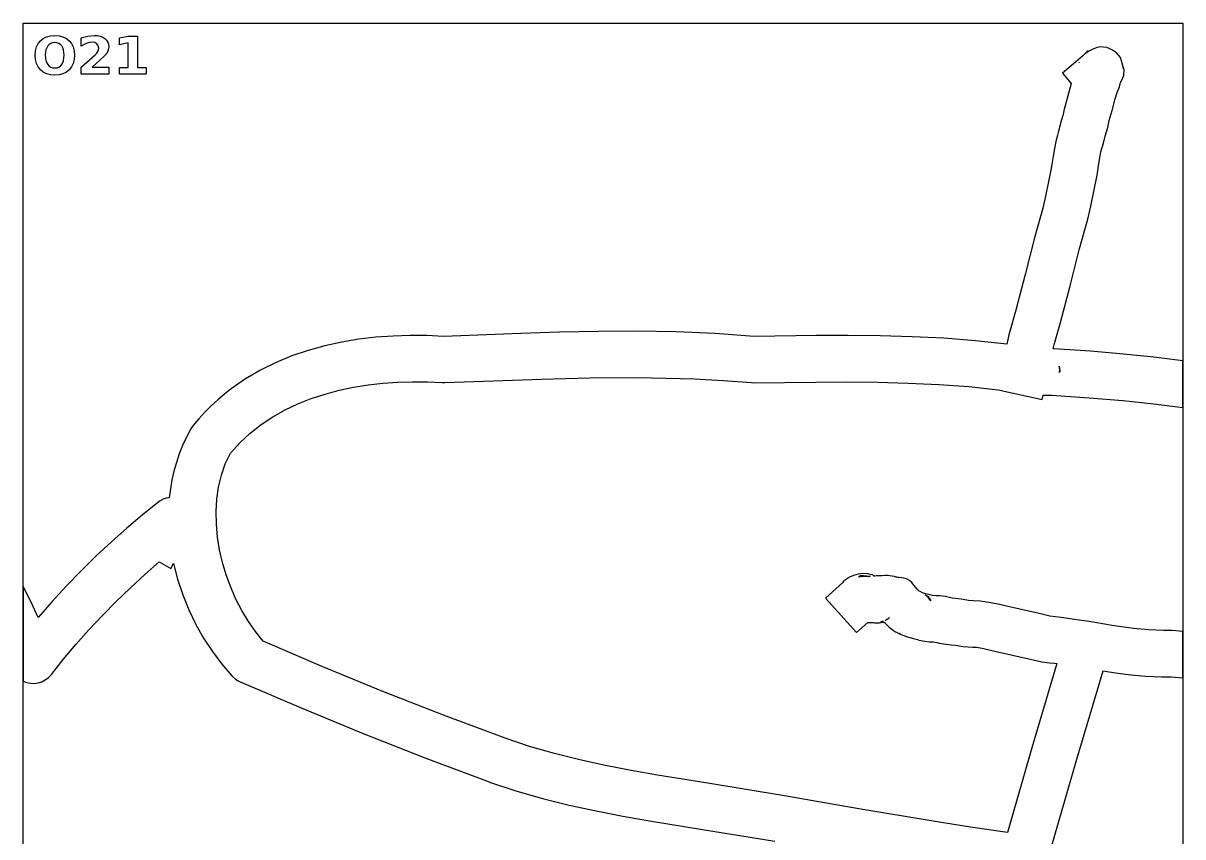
# Model space of a CAD drawing. Extents: x 1 to 512, y 1 to 4639.
# Drawn here: x 12 to 512, y 2635 to 2986 of the extents above; entities that cross this region are included whole.
import ezdxf

# ---------------------------------------------------------------- set-up
doc = ezdxf.new("R2010")
doc.units = 0

msp = doc.modelspace()

# ---------------------------------------------------------------- linework, layer by layer
at = {"layer": 'decoupage'}
for p, q in [((11.732, 2985.89), (511.732, 2985.89)), ((11.732, 2410.04), (11.732, 2985.89)), ((511.732, 2985.89), (511.732, 2410.04)), ((21.8155, 2980.03225), (23.476031, 2980.458062)), ((23.476031, 2980.458062), (25.349, 2980.6)), ((25.349, 2980.6), (27.226047, 2980.458062)), ((25.349, 2980.6), (25.349, 2980.6)), ((27.226047, 2980.458062), (28.888125, 2980.03225)), ((36.781, 2979.63), (39.614, 2980.346)), ((39.614, 2980.346), (42.359, 2980.6)), ((42.359, 2980.6), (43.753812, 2980.518641)), ((43.753812, 2980.518641), (44.98325, 2980.274625)), ((44.98325, 2980.274625), (46.047312, 2979.868047)), ((53.207, 2979.5), (57.033, 2980.294)), ((57.033, 2980.294), (61.068, 2980.3)), ((61.068, 2980.3), (61.068, 2966.77)), ((17.022609, 2973.948812), (17.444375, 2975.62525)), ((17.444375, 2975.62525), (18.147203, 2977.085312)), ((18.147203, 2977.085312), (19.131, 2978.329)), ((19.131, 2978.329), (20.367219, 2979.322562)), ((20.367219, 2979.322562), (21.8155, 2980.03225)), ((21.871172, 2975.297625), (21.537125, 2974.362)), ((22.339, 2976.087), (21.871172, 2975.297625)), ((22.928281, 2976.713797), (22.339, 2976.087)), ((23.6265, 2977.161625), (22.928281, 2976.713797)), ((24.433469, 2977.430391), (23.6265, 2977.161625)), ((25.349, 2977.52), (24.433469, 2977.430391)), ((26.269625, 2977.430391), (25.349, 2977.52)), ((25.349, 2977.52), (25.349, 2977.52)), ((27.08, 2977.161625), (26.269625, 2977.430391)), ((27.780125, 2976.713797), (27.08, 2977.161625)), ((28.37, 2976.087), (27.780125, 2976.713797)), ((28.837828, 2975.297625), (28.37, 2976.087)), ((29.171875, 2974.362), (28.837828, 2975.297625)), ((28.888125, 2980.03225), (30.335141, 2979.322562)), ((30.335141, 2979.322562), (31.567, 2978.329)), ((31.567, 2978.329), (32.550797, 2977.085312)), ((32.550797, 2977.085312), (33.253625, 2975.62525)), ((33.253625, 2975.62525), (33.675391, 2973.948812)), ((36.781, 2976.011), (36.781, 2979.63)), ((38.08475, 2976.744), (36.781, 2976.011)), ((39.306, 2977.267), (38.08475, 2976.744)), ((40.4385, 2977.589625), (39.306, 2977.267)), ((41.478, 2977.697), (40.4385, 2977.589625)), ((42.6375, 2977.52075), (41.478, 2977.697)), ((43.539, 2976.992), (42.6375, 2977.52075)), ((44.12625, 2976.173), (43.539, 2976.992)), ((44.322, 2975.129), (44.12625, 2976.173)), ((44.225375, 2974.393125), (44.322, 2975.129)), ((46.047312, 2979.868047), (46.946, 2979.299)), ((46.946, 2979.299), (47.664516, 2978.584625)), ((47.664516, 2978.584625), (48.177625, 2977.742)), ((48.177625, 2977.742), (48.485422, 2976.771125)), ((48.588, 2975.672), (48.414625, 2974.37075)), ((48.485422, 2976.771125), (48.588, 2975.672)), ((53.207, 2976.616), (53.207, 2979.5)), ((57.055, 2977.41), (53.207, 2976.616)), ((57.055, 2966.77), (57.055, 2977.41)), ((474.759188, 2975.399156), (472.88475, 2974.7255)), ((476.493, 2975.65), (474.759188, 2975.399156)), ((476.503, 2975.65), (476.473, 2975.64)), ((476.473, 2975.64), (476.493, 2975.65)), ((476.501, 2975.636), (476.493, 2975.65)), ((476.493, 2975.65), (476.503, 2975.65)), ((477.433375, 2975.605), (476.501, 2975.636)), ((476.503, 2975.65), (476.503, 2975.65)), ((478.95, 2975.331), (477.433375, 2975.605)), ((480.057625, 2974.986375), (478.95, 2975.331)), ((16.882, 2972.056), (17.022609, 2973.948812)), ((17.022609, 2970.167859), (16.882, 2972.056)), ((17.444375, 2968.494875), (17.022609, 2970.167859)), ((21.537125, 2974.362), (21.27, 2972.052)), ((21.27, 2972.052), (21.537125, 2969.7505)), ((29.439, 2972.052), (29.171875, 2974.362)), ((29.171875, 2969.7505), (29.439, 2972.052)), ((33.675391, 2970.167859), (33.253625, 2968.494875)), ((33.675391, 2973.948812), (33.816, 2972.056)), ((33.816, 2972.056), (33.675391, 2970.167859)), ((36.737, 2966.96), (42.745, 2972.262)), ((42.745, 2972.262), (43.4455, 2972.98175)), ((43.4455, 2972.98175), (43.936, 2973.685)), ((43.936, 2973.685), (44.225375, 2974.393125)), ((46.81625, 2971.80275), (44.972, 2970.05)), ((47.894, 2973.158), (46.81625, 2971.80275)), ((48.414625, 2974.37075), (47.894, 2973.158)), ((467.434, 2970.835), (459.832, 2964.337)), ((468.48, 2971.722), (467.434, 2970.835)), ((469.152, 2972.433), (468.48, 2971.722)), ((470.323, 2973.485), (469.152, 2972.433)), ((471.033937, 2973.747344), (469.371, 2972.583)), ((469.371, 2972.583), (470.323, 2973.485)), ((470.324, 2973.485), (470.948, 2973.93)), ((470.538, 2973.649), (470.324, 2973.485)), ((470.948, 2973.93), (470.538, 2973.649)), ((470.948, 2973.93), (470.948, 2973.93)), ((472.88475, 2974.7255), (471.033937, 2973.747344)), ((481.463, 2974.317), (480.057625, 2974.986375)), ((483.147, 2973.108), (481.463, 2974.317)), ((484.856, 2971.136), (483.147, 2973.108)), ((485.946, 2967.579), (484.856, 2971.136)), ((18.147203, 2967.036953), (17.444375, 2968.494875)), ((19.131, 2965.794), (18.147203, 2967.036953)), ((20.367219, 2964.800437), (19.131, 2965.794)), ((21.537125, 2969.7505), (21.871172, 2968.816781)), ((21.871172, 2968.816781), (22.339, 2968.028)), ((22.339, 2968.028), (22.928281, 2967.401203)), ((22.928281, 2967.401203), (23.6265, 2966.953375)), ((23.6265, 2966.953375), (24.433469, 2966.684609)), ((24.433469, 2966.684609), (25.349, 2966.595)), ((25.349, 2966.595), (26.269625, 2966.684609)), ((26.269625, 2966.684609), (27.08, 2966.953375)), ((27.08, 2966.953375), (27.780125, 2967.401203)), ((27.780125, 2967.401203), (28.37, 2968.028)), ((28.37, 2968.028), (28.837828, 2968.816781)), ((28.837828, 2968.816781), (29.171875, 2969.7505)), ((31.567, 2965.794), (30.335141, 2964.800437)), ((32.550797, 2967.036953), (31.567, 2965.794)), ((33.253625, 2968.494875), (32.550797, 2967.036953)), ((36.737, 2963.84), (36.737, 2966.96)), ((44.972, 2970.05), (41.455, 2966.96)), ((41.455, 2966.96), (48.698, 2966.96)), ((48.698, 2966.96), (48.698, 2963.84)), ((53.307, 2966.77), (57.055, 2966.77)), ((53.307, 2963.84), (53.307, 2966.77)), ((61.068, 2966.77), (64.816, 2966.77)), ((64.816, 2966.77), (64.816, 2963.84)), ((467.106, 2968.87), (467.066, 2968.77)), ((467.066, 2968.77), (467.076, 2968.8)), ((467.076, 2968.8), (467.106, 2968.87)), ((467.106, 2968.87), (467.106, 2968.87)), ((486.172, 2966.212), (485.946, 2967.579)), ((486.511, 2965.753), (486.092, 2967.12)), ((486.092, 2967.12), (486.182, 2966.452)), ((486.182, 2966.452), (486.172, 2966.212)), ((486.279, 2963.481), (486.511, 2965.753)), ((21.8155, 2964.09075), (20.367219, 2964.800437)), ((23.476031, 2963.664937), (21.8155, 2964.09075)), ((25.349, 2963.523), (23.476031, 2963.664937)), ((27.226047, 2963.664937), (25.349, 2963.523)), ((28.888125, 2964.09075), (27.226047, 2963.664937)), ((30.335141, 2964.800437), (28.888125, 2964.09075)), ((48.698, 2963.84), (36.737, 2963.84)), ((64.816, 2963.84), (53.307, 2963.84)), ((459.832, 2964.337), (463.643, 2959.882)), ((484.406375, 2958.455375), (484.941, 2960.282)), ((484.941, 2960.282), (485.761, 2961.823)), ((485.761, 2961.823), (486.279, 2963.481)), ((463.643, 2959.882), (461.92, 2953.352)), ((482.5125, 2953.19075), (483.382, 2956)), ((483.382, 2956.01), (484.406375, 2958.455375)), ((483.382, 2956), (483.382, 2956.01)), ((461.92, 2953.352), (460.602, 2948.804)), ((481.259, 2948.274), (482.5125, 2953.19075)), ((460.057, 2946.017), (459.025, 2942.808)), ((460.131875, 2946.6155), (460.057, 2946.017)), ((460.602, 2948.804), (460.131875, 2946.6155)), ((480.007, 2943.985), (481.259, 2948.274)), ((458.811, 2942.021), (458.182, 2939.261)), ((459.025, 2942.808), (458.811, 2942.021)), ((478.2, 2937.124), (479.382, 2940.883)), ((479.382, 2940.883), (479.90375, 2943.22675)), ((479.90375, 2943.22675), (480.007, 2943.985)), ((457.677125, 2937.592125), (456.951, 2934.907)), ((458.182, 2939.261), (457.677125, 2937.592125)), ((477.518, 2934.178), (478.2, 2937.124)), ((456.3495, 2931.833375), (455.826, 2928.534)), ((456.951, 2934.907), (456.3495, 2931.833375)), ((476.132625, 2928.738), (476.413, 2930.331)), ((476.413, 2930.331), (477.518, 2934.178)), ((455.27675, 2925.099875), (455.109094, 2924.034141)), ((455.826, 2928.534), (455.27675, 2925.099875)), ((474.755, 2920.27), (475.565, 2925.375)), ((475.565, 2925.375), (476.132625, 2928.738)), ((455.104, 2923.93), (452.6, 2911.321)), ((455.109094, 2924.034141), (455.081949, 2923.841088)), ((455.081949, 2923.841088), (455.104, 2923.942)), ((455.104, 2923.942), (455.104, 2923.93)), ((472.12, 2907.008), (474.755, 2920.266)), ((474.755, 2920.266), (474.755, 2920.27)), ((452.6, 2911.321), (451.384375, 2906.122891)), ((451.384375, 2906.122891), (450.39525, 2902.487875)), ((470.794281, 2901.341125), (472.12, 2907.008)), ((450.39525, 2902.487875), (447.799, 2893.354)), ((469.70275, 2897.30325), (470.794281, 2901.341125)), ((467.104, 2888.164), (469.70275, 2897.30325)), ((447.799, 2893.354), (443.737875, 2877.528125)), ((463.124625, 2872.640625), (467.104, 2888.164)), ((443.737875, 2877.528125), (439.742, 2862.039)), ((459.032, 2856.791), (463.124625, 2872.640625)), ((439.742, 2862.039), (436.771, 2851.476)), ((456.4845, 2847.663125), (459.032, 2856.791)), ((163.827891, 2850.421578), (156.45711, 2849.552051)), ((171.196521, 2850.960572), (163.827891, 2850.421578)), ((178.52915, 2851.189697), (171.196521, 2850.960572)), ((185.791927, 2851.129618), (178.52915, 2851.189697)), ((192.951, 2850.801), (185.791927, 2851.129618)), ((226.277375, 2852.094375), (192.951, 2850.801)), ((242.999859, 2852.612391), (226.277375, 2852.094375)), ((259.765, 2852.94), (242.999859, 2852.612391)), ((276.489203, 2853.011156), (259.765, 2852.953)), ((259.765, 2852.953), (259.765, 2852.94)), ((293.259625, 2852.7245), (276.489203, 2853.011156)), ((310.078234, 2852.017844), (293.259625, 2852.7245)), ((326.947, 2850.816), (310.078234, 2852.017844)), ((353.855344, 2851.12725), (326.947, 2850.816)), ((367.517207, 2851.159758), (353.855344, 2851.12725)), ((381.24725, 2851.02225), (367.517207, 2851.159758)), ((394.992762, 2850.648773), (381.24725, 2851.02225)), ((408.701031, 2849.973375), (394.992762, 2850.648773)), ((436.771, 2851.476), (435.795, 2847.453)), ((141.844501, 2846.738739), (134.670375, 2844.753625)), ((149.118029, 2848.331326), (141.844501, 2846.738739)), ((156.45711, 2849.552051), (149.118029, 2848.331326)), ((422.319348, 2848.930102), (408.701031, 2849.973375)), ((435.795, 2847.453), (422.319348, 2848.930102)), ((455.815, 2845.424), (456.4845, 2847.663125)), ((456.297, 2845.414), (455.815, 2845.424)), ((471.929266, 2844.350906), (456.297, 2845.414)), ((127.629503, 2842.35532), (120.755736, 2839.523158)), ((134.670375, 2844.753625), (127.629503, 2842.35532)), ((486.133625, 2843.165), (471.929266, 2844.350906)), ((499.281422, 2841.812594), (486.133625, 2843.165)), ((511.744, 2840.25), (499.281422, 2841.812594)), ((511.744, 2820.074), (511.744, 2840.25)), ((114.082926, 2836.236476), (107.644922, 2832.474609)), ((120.755736, 2839.523158), (114.082926, 2836.236476)), ((458.469, 2837.94), (458.6305, 2837.133625)), ((458.650125, 2836.570375), (458.469, 2837.94)), ((458.469, 2837.94), (458.469, 2837.94)), ((458.6305, 2837.133625), (458.726, 2835.893)), ((458.646, 2835.188), (458.650125, 2836.570375)), ((458.726, 2835.893), (458.646, 2835.188)), ((107.644922, 2832.474609), (101.475576, 2828.216893)), ((160.450012, 2829.880776), (166.814172, 2830.605703)), ((166.814172, 2830.605703), (173.220724, 2831.053488)), ((173.220724, 2831.053488), (179.642295, 2831.235432)), ((179.642295, 2831.235432), (186.051511, 2831.162835)), ((186.051511, 2831.162835), (192.421, 2830.847)), ((192.421, 2830.847), (193.497, 2830.837)), ((193.497, 2830.837), (235.169125, 2832.399625)), ((235.169125, 2832.399625), (255.884578, 2832.899828)), ((255.884578, 2832.899828), (276.527, 2833.018)), ((276.527, 2833.018), (276.527, 2832.99)), ((276.527, 2832.99), (288.879672, 2832.8155)), ((288.879672, 2832.8155), (301.209375, 2832.4205)), ((301.209375, 2832.4205), (313.517141, 2831.77275)), ((313.517141, 2831.77275), (325.804, 2830.84)), ((325.804, 2830.84), (326.814, 2830.8)), ((326.814, 2830.8), (353.399937, 2831.102219)), ((353.399937, 2831.102219), (366.768305, 2831.137184)), ((366.768305, 2831.137184), (380.1115, 2831.0165)), ((380.1115, 2831.0165), (393.372945, 2830.681504)), ((393.372945, 2830.681504), (406.496062, 2830.073531)), ((406.496062, 2830.073531), (419.424273, 2829.133918)), ((98.502229, 2825.895633), (95.60874, 2823.442662)), ((101.475576, 2828.216893), (98.502229, 2825.895633)), ((135.964771, 2823.983615), (141.885625, 2825.930125)), ((141.885625, 2825.930125), (147.958365, 2827.554288)), ((147.958365, 2827.554288), (154.155619, 2828.867404)), ((154.155619, 2828.867404), (160.450012, 2829.880776)), ((419.424273, 2829.133918), (432.101, 2827.804)), ((432.101, 2827.804), (451.056, 2823.629)), ((451.056, 2823.629), (451.468, 2825.498)), ((451.468, 2825.498), (455.261, 2825.448)), ((455.261, 2825.448), (471.404594, 2824.343937)), ((92.799342, 2820.855396), (90.078264, 2818.131253)), ((95.60874, 2823.442662), (92.799342, 2820.855396)), ((124.688218, 2819.078345), (130.223178, 2821.703455)), ((130.223178, 2821.703455), (135.964771, 2823.983615)), ((471.404594, 2824.343937), (485.89125, 2823.115)), ((485.89125, 2823.115), (499.183531, 2821.709062)), ((499.183531, 2821.709062), (511.744, 2820.074)), ((87.44974, 2815.267648), (84.918, 2812.262)), ((90.078264, 2818.131253), (87.44974, 2815.267648)), ((114.347694, 2812.748071), (119.387266, 2816.096984)), ((119.387266, 2816.096984), (124.688218, 2819.078345)), ((84.002, 2810.918), (82.125619, 2807.382238)), ((84.918, 2812.262), (84.002, 2810.918)), ((109.596877, 2809.020303), (114.347694, 2812.748071)), ((82.125619, 2807.382238), (80.464453, 2803.782094)), ((105.162188, 2804.90238), (109.596877, 2809.020303)), ((79.013592, 2800.124152), (77.768125, 2796.415)), ((80.464453, 2803.782094), (79.013592, 2800.124152)), ((98.886023, 2795.763588), (101.071, 2800.383)), ((101.071, 2800.383), (105.162188, 2804.90238)), ((77.768125, 2796.415), (76.723143, 2792.661223)), ((97.195479, 2790.896314), (98.886023, 2795.763588)), ((76.723143, 2792.661223), (75.873734, 2788.869406)), ((95.981199, 2785.821622), (97.195479, 2790.896314)), ((75.873734, 2788.869406), (75.21499, 2785.046137)), ((95.225016, 2780.579953), (95.981199, 2785.821622)), ((72.144, 2780.5385), (70.862156, 2779.904812)), ((73.441594, 2780.965187), (72.144, 2780.5385)), ((74.742, 2781.198), (73.441594, 2780.965187)), ((75.21499, 2785.046137), (74.742, 2781.198)), ((94.90876, 2775.211751), (95.225016, 2780.579953)), ((69.609, 2779.051), (63.016117, 2773.732912)), ((70.862156, 2779.904812), (69.609, 2779.051)), ((95.014264, 2769.757459), (94.90876, 2775.211751)), ((63.016117, 2773.732912), (56.4035, 2768.112984)), ((56.4035, 2768.112984), (49.805695, 2762.218346)), ((95.523358, 2764.257519), (95.014264, 2769.757459)), ((49.805695, 2762.218346), (43.25725, 2756.076125)), ((96.417875, 2758.752375), (95.523358, 2764.257519)), ((43.25725, 2756.076125), (36.792711, 2749.713451)), ((97.679646, 2753.282469), (96.417875, 2758.752375)), ((64.113332, 2748.104158), (70.312, 2753.578)), ((70.312, 2753.578), (75.322, 2750.631)), ((75.322, 2750.631), (76.602, 2752.807)), ((76.602, 2752.807), (78.33765, 2746.016453)), ((99.290502, 2747.888244), (97.679646, 2753.282469)), ((36.792711, 2749.713451), (30.446625, 2743.157453)), ((57.945156, 2742.404016), (64.113332, 2748.104158)), ((78.33765, 2746.016453), (80.524391, 2739.358375)), ((101.232275, 2742.610143), (99.290502, 2747.888244)), ((366.348828, 2745.781328), (365.342125, 2744.928875)), ((368.079, 2746.92), (366.348828, 2745.781328)), ((369.713813, 2747.641922), (368.079, 2746.924)), ((368.079, 2746.924), (368.079, 2746.92)), ((371.8215, 2748.197375), (369.713813, 2747.641922)), ((374.088188, 2748.460891), (371.8215, 2748.197375)), ((372.085, 2746.99), (372.38275, 2747.390125)), ((374.13275, 2747.253375), (372.085, 2746.99)), ((372.38275, 2747.390125), (372.926781, 2747.623797)), ((372.926781, 2747.623797), (374.062, 2747.713)), ((374.062, 2747.713), (374.062, 2747.71)), ((374.062, 2747.71), (374.062, 2747.71)), ((374.062, 2747.71), (376.925, 2747.386)), ((376.2, 2748.303), (374.088188, 2748.460891)), ((376.191, 2747.09), (374.13275, 2747.253375)), ((377.005, 2747.366), (376.191, 2747.09)), ((376.24, 2748.293), (376.2, 2748.303)), ((377.713, 2747.929), (376.24, 2748.293)), ((376.925, 2747.386), (377.005, 2747.366)), ((377.733, 2747.919), (377.713, 2747.929)), ((378.679, 2747.53), (377.733, 2747.919)), ((378.405, 2747.58), (378.507, 2747.56)), ((378.724, 2747.46), (378.405, 2747.58)), ((378.405, 2747.58), (378.405, 2747.58)), ((378.507, 2747.56), (378.724, 2747.46)), ((378.918, 2747.43), (378.679, 2747.53)), ((378.928, 2747.436), (378.918, 2747.43)), ((379.486, 2747.446), (378.928, 2747.436)), ((380.486, 2747.486), (379.486, 2747.446)), ((382.095, 2747.566), (380.486, 2747.486)), ((380.64, 2747.49), (380.71, 2747.48)), ((380.68, 2747.48), (380.64, 2747.49)), ((380.64, 2747.49), (380.64, 2747.49)), ((380.71, 2747.48), (380.68, 2747.48)), ((383.4015, 2747.7105), (382.095, 2747.566)), ((384.452438, 2747.665563), (383.4015, 2747.7105)), ((386.367, 2747.378), (384.452438, 2747.665563)), ((387.351, 2747.161), (386.367, 2747.378)), ((389.006, 2746.787), (387.351, 2747.161)), ((387.994, 2746.97), (388.024, 2746.96)), ((387.994, 2746.96), (387.994, 2746.97)), ((388.084, 2746.94), (387.994, 2746.96)), ((388.024, 2746.96), (388.084, 2746.94)), ((389.172, 2746.757), (388.853, 2746.827)), ((388.853, 2746.827), (389.006, 2746.787)), ((389.467, 2746.777), (389.172, 2746.757)), ((390.602516, 2746.701516), (389.467, 2746.777)), ((392.090625, 2746.407875), (390.602516, 2746.701516)), ((392.945838, 2746.037361), (392.090625, 2746.407875)), ((393.863922, 2745.442047), (392.945838, 2746.037361)), ((394.836451, 2744.565178), (393.863922, 2745.442047)), ((15.1285, 2736.120375), (11.736, 2742.897)), ((11.736, 2742.897), (11.736, 2702.04)), ((30.446625, 2743.157453), (24.253539, 2736.43526)), ((51.848465, 2736.504771), (57.945156, 2742.404016)), ((103.486797, 2737.488609), (101.232275, 2742.610143)), ((365.159, 2744.569), (357.723, 2737.881)), ((365.342125, 2744.928875), (364.973859, 2744.484234)), ((364.973859, 2744.484234), (365.159, 2744.569)), ((395.855, 2743.35), (394.836451, 2744.565178)), ((397.234, 2741.719), (395.855, 2743.35)), ((397.687, 2741.31), (397.234, 2741.719)), ((397.687, 2741.297), (397.687, 2741.31)), ((397.7925, 2741.156875), (397.687, 2741.297)), ((397.847, 2741.064), (397.7925, 2741.156875)), ((398.5555, 2740.757875), (397.847, 2741.064)), ((399.564, 2740.115), (398.5555, 2740.757875)), ((400.412, 2739.898), (399.564, 2740.115)), ((18.248, 2729.574), (15.1285, 2736.120375)), ((24.253539, 2736.43526), (18.248, 2729.574)), ((45.86425, 2730.433625), (51.848465, 2736.504771)), ((80.524391, 2739.358375), (83.137529, 2732.870734)), ((106.035899, 2732.564085), (103.486797, 2737.488609)), ((357.723, 2737.881), (371.1, 2723.012)), ((402.742, 2739.3), (400.412, 2739.898)), ((400.599, 2739.32), (401.189344, 2739.059203)), ((401.259, 2738.82), (400.599, 2739.32)), ((400.599, 2739.32), (400.599, 2739.32)), ((401.189344, 2739.059203), (401.8065, 2738.614375)), ((402.103125, 2738.005125), (401.259, 2738.82)), ((401.8065, 2738.614375), (402.447656, 2737.859609)), ((403.11, 2736.669), (402.103125, 2738.005125)), ((402.447656, 2737.859609), (403.11, 2736.669)), ((403.79, 2739.016), (402.742, 2739.3)), ((405.361, 2738.915), (403.79, 2739.016)), ((406.786125, 2738.891875), (405.361, 2738.915)), ((409.388, 2738.544), (406.786125, 2738.891875)), ((411.656375, 2738.06225), (409.388, 2738.544)), ((412.325, 2737.813), (411.656375, 2738.06225)), ((416.161, 2737.46), (412.325, 2737.813)), ((418.670875, 2737.0375), (416.161, 2737.46)), ((419.392, 2736.849), (418.670875, 2737.0375)), ((421.407, 2736.661), (419.392, 2736.849)), ((424.4165, 2736.6015), (421.407, 2736.661)), ((428.923, 2735.912), (424.4165, 2736.6015)), ((432.685125, 2735.098375), (428.923, 2735.912)), ((435.737, 2734.359), (432.685125, 2735.098375)), ((40.033504, 2724.217775), (45.86425, 2730.433625)), ((83.137529, 2732.870734), (86.152375, 2726.5915)), ((108.861412, 2727.877014), (106.035899, 2732.564085)), ((449.759, 2731.203), (435.737, 2734.359)), ((454.419, 2730.142), (449.759, 2731.203)), ((459.259, 2729.56), (454.419, 2730.142)), ((86.152375, 2726.5915), (89.544236, 2720.558641)), ((111.945169, 2723.467838), (108.861412, 2727.877014)), ((371.1, 2723.012), (375.993, 2727.414)), ((375.993, 2727.414), (376.237, 2727.384)), ((376.237, 2727.384), (377.35, 2727.364)), ((377.35, 2727.364), (378.204, 2727.354)), ((378.204, 2727.354), (378.799, 2727.2)), ((378.799, 2727.2), (380.98275, 2727.20425)), ((380.98275, 2727.20425), (382.811, 2727.591)), ((381.565, 2727.681), (382.483, 2727.976)), ((382.507, 2727.95), (381.565, 2727.681)), ((382.483, 2727.976), (382.487, 2727.97)), ((382.487, 2727.97), (382.487, 2727.97)), ((382.487, 2727.97), (382.507, 2727.95)), ((382.811, 2727.591), (382.95, 2727.581)), ((382.95, 2727.581), (383.057, 2727.458)), ((383.057, 2727.458), (383.001125, 2727.44175)), ((383.001125, 2727.44175), (383.117, 2727.388)), ((383.117, 2727.388), (384.052, 2726.321)), ((383.419, 2727.5), (383.449, 2727.5)), ((383.449, 2727.49), (383.419, 2727.5)), ((383.449, 2727.5), (383.449, 2727.49)), ((383.456, 2728.31), (384.647, 2729.083)), ((383.526, 2728.28), (383.456, 2728.31)), ((384.29325, 2728.682875), (383.526, 2728.28)), ((384.052, 2726.321), (384.935, 2725.503)), ((384.669, 2729.01), (384.29325, 2728.682875)), ((384.647, 2729.083), (384.649, 2729.08)), ((384.649, 2729.08), (384.649, 2729.08)), ((384.649, 2729.08), (384.669, 2729.01)), ((384.84, 2729.194), (385.312, 2729.5)), ((384.86, 2729.144), (384.84, 2729.194)), ((385.312, 2729.5), (384.86, 2729.144)), ((384.935, 2725.503), (385.8, 2724.757)), ((385.312, 2729.5), (385.312, 2729.5)), ((385.312, 2729.5), (385.312, 2729.5)), ((385.312, 2729.5), (385.312, 2729.5)), ((465.974, 2728.502), (459.259, 2729.56)), ((471.421, 2727.753), (465.974, 2728.502)), ((481.26175, 2726.121375), (471.421, 2727.753)), ((490.552, 2724.756), (481.26175, 2726.121375)), ((34.397219, 2717.884422), (40.033504, 2724.217775)), ((89.544236, 2720.558641), (93.288422, 2714.810125)), ((115.269, 2719.377), (111.945169, 2723.467838)), ((385.8, 2724.757), (387.011, 2723.923)), ((387.011, 2723.923), (387.478, 2723.6)), ((387.478, 2723.6), (387.769, 2723.399)), ((387.769, 2723.399), (387.819, 2723.369)), ((387.819, 2723.369), (388.317, 2723.18)), ((388.317, 2723.18), (389.284, 2722.697)), ((389.284, 2722.697), (389.871, 2722.402)), ((389.871, 2722.402), (389.426, 2722.756)), ((389.426, 2722.756), (389.664, 2722.666)), ((389.664, 2722.666), (389.91, 2722.383)), ((389.91, 2722.383), (390.662, 2722.004)), ((390.662, 2722.004), (393.006, 2721.189)), ((393.006, 2721.189), (394.107375, 2720.85725)), ((394.107375, 2720.85725), (394.084453, 2720.881031)), ((394.084453, 2720.881031), (394.176, 2720.869)), ((394.176, 2720.869), (395.459, 2720.541)), ((395.459, 2720.541), (397.51, 2720.016)), ((496.906875, 2724.199375), (490.552, 2724.756)), ((503.423, 2723.87), (496.906875, 2724.199375)), ((503.453, 2723.87), (503.423, 2723.87)), ((507.078, 2723.88), (503.453, 2723.87)), ((507.108, 2723.879), (507.078, 2723.88)), ((511.738, 2723.54), (507.108, 2723.879)), ((511.738, 2703.5), (511.738, 2723.54)), ((28.996387, 2711.460764), (34.397219, 2717.884422)), ((140.989641, 2708.316172), (115.269, 2719.377)), ((397.51, 2720.016), (397.533984, 2719.977797)), ((397.533984, 2719.977797), (398.024375, 2719.798875)), ((398.024375, 2719.798875), (400.449, 2719.263)), ((400.449, 2719.263), (400.509, 2719.26)), ((400.509, 2719.26), (402.325, 2719.089)), ((402.325, 2719.089), (404.089, 2718.978)), ((404.089, 2718.978), (405.647, 2718.818)), ((405.647, 2718.818), (406.618875, 2718.52525)), ((406.618875, 2718.52525), (408.697, 2718.123)), ((408.697, 2718.123), (411.892, 2717.762625)), ((411.892, 2717.762625), (413.521, 2717.664)), ((413.521, 2717.664), (414.398, 2717.443125)), ((414.398, 2717.443125), (417.066, 2717.013)), ((417.066, 2717.013), (421.164, 2716.693)), ((421.164, 2716.693), (422.806, 2716.773)), ((422.806, 2716.773), (425.297, 2716.271)), ((425.297, 2716.271), (431.332, 2714.879)), ((23.872, 2704.974), (28.996387, 2711.460764)), ((93.288422, 2714.810125), (97.36024, 2709.383922)), ((431.332, 2714.879), (445.355, 2711.723)), ((445.355, 2711.723), (447.801125, 2711.13375)), ((447.801125, 2711.13375), (450.98, 2710.471)), ((450.98, 2710.471), (454.214, 2710.028625)), ((97.36024, 2709.383922), (101.735, 2704.318)), ((166.863375, 2697.676375), (140.989641, 2708.316172)), ((457.408, 2709.636), (446.673125, 2673.270125)), ((454.214, 2710.028625), (456.422, 2709.791)), ((456.422, 2709.791), (457.408, 2709.636)), ((466.098531, 2668.405359), (477.339, 2706.484)), ((477.339, 2706.484), (477.339, 2706.5)), ((477.339, 2706.5), (482.685875, 2705.644625)), ((482.685875, 2705.644625), (488.23, 2704.901)), ((11.736, 2702.04), (13.291309, 2701.470404)), ((13.291309, 2701.470404), (14.908844, 2701.158984)), ((14.908844, 2701.158984), (16.55202, 2701.110416)), ((16.55202, 2701.110416), (18.18425, 2701.329375)), ((18.18425, 2701.329375), (19.768949, 2701.820537)), ((19.768949, 2701.820537), (21.269531, 2702.588578)), ((21.269531, 2702.588578), (22.64941, 2703.638174)), ((22.64941, 2703.638174), (23.872, 2704.974)), ((101.735, 2704.318), (103.2625, 2702.975)), ((103.2625, 2702.975), (105.03, 2701.968)), ((105.03, 2701.968), (131.612719, 2690.505141)), ((488.23, 2704.901), (495.5805, 2704.249125)), ((495.5805, 2704.249125), (502.67, 2703.895)), ((502.67, 2703.895), (506.725, 2703.885)), ((506.725, 2703.885), (511.738, 2703.5)), ((192.997922, 2687.400141), (166.863375, 2697.676375)), ((131.612719, 2690.505141), (158.34075, 2679.502875)), ((219.501, 2677.43), (192.997922, 2687.400141)), ((158.34075, 2679.502875), (185.322656, 2668.893422)), ((230.062328, 2673.950131), (219.501, 2677.43)), ((240.816875, 2670.879984), (230.062328, 2673.950131)), ((251.735484, 2668.163252), (240.816875, 2670.879984)), ((446.673125, 2673.270125), (436.14, 2636.869)), ((185.322656, 2668.893422), (212.667, 2658.609)), ((262.789, 2665.743625), (251.735484, 2668.163252)), ((273.948266, 2663.564795), (262.789, 2665.743625)), ((455.0465, 2630.173625), (466.098531, 2668.405359)), ((285.184125, 2661.570453), (273.948266, 2663.564795)), ((307.769, 2657.91), (285.184125, 2661.570453)), ((212.667, 2658.609), (212.78, 2658.569)), ((212.78, 2658.569), (224.160928, 2654.812904)), ((307.789, 2657.908), (307.769, 2657.91)), ((339.957281, 2652.62125), (307.789, 2657.908)), ((224.160928, 2654.812904), (235.633297, 2651.528359)), ((235.633297, 2651.528359), (247.166486, 2648.651229)), ((372.0785, 2647.0585), (339.957281, 2652.62125)), ((247.166486, 2648.651229), (258.729875, 2646.117375)), ((258.729875, 2646.117375), (270.292842, 2643.862662)), ((404.142719, 2641.66075), (372.0785, 2647.0585)), ((270.292842, 2643.862662), (281.824766, 2641.822953)), ((281.824766, 2641.822953), (304.673, 2638.132)), ((420.150348, 2639.161563), (404.142719, 2641.66075)), ((304.673, 2638.132), (304.693, 2638.13)), ((304.693, 2638.13), (335.841516, 2633.012266)), ((436.14, 2636.869), (420.150348, 2639.161563))]:
    msp.add_line(p, q, dxfattribs=at)

doc.saveas('drawing.dxf')
